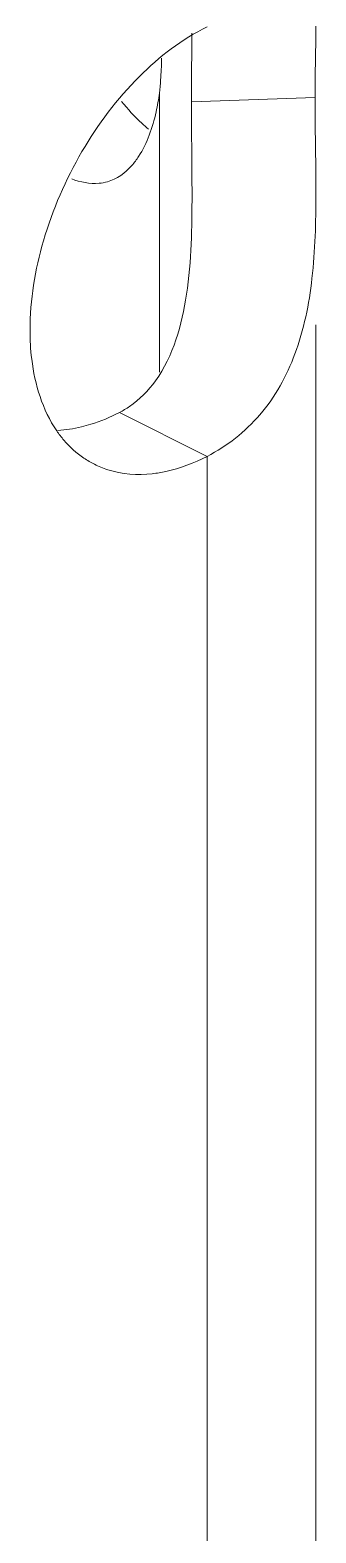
# Model space of a CAD drawing. Header units: millimetres. Extents: x 1177 to 4147, y 93 to 2194.
# Drawn here: x 3571.3 to 3573.73, y 1081.52 to 1094.25 of the extents above; entities that cross this region are included whole.
import ezdxf

# ---------------------------------------------------------------- set-up
doc = ezdxf.new("R2010")
doc.units = ezdxf.units.MM
doc.header["$LTSCALE"] = 0.1
doc.layers.get('0').update_dxf_attribs({"lineweight": 13})

# ---------------------------------------------------------------- blocks, each defined once
blk = doc.blocks.new('01')
for p, q in [((4032.137, 1141.511), (4032.137, 1144.888)), ((4032.525, 1144.785), (4034.021, 1144.837)), ((4034.032, 943.645), (4034.032, 1142.085)), ((4031.653, 1141.024), (4032.714, 1140.494)), ((4032.714, 943.19), (4032.714, 1140.494))]:
    blk.add_line(p, q)
for centre, radius, start, end in [((4027.635, 1145.377), 4.529, 355.8841, 358.0542), ((4027.143, 1145.396), 5.021, 358.0343, 359.0552), ((4028.262, 1145.332), 3.9, 353.4712, 355.8898), ((4032.015, 1141.571), 1.359, 214.4352, 220.5122), ((4031.86, 1141.414), 1.137, 235.8831, 243.3777)]:
    blk.add_arc(centre, radius, start, end)
for points, knots in [([(4032.714, 1145.69), (4032.41, 1145.542), (4031.828, 1145.092), (4031.156, 1144.195), (4030.697, 1143.143), (4030.571, 1142.385), (4030.571, 1142.02)], [0, 0, 0, 0, 0.229092, 0.487552, 0.752826, 1, 1, 1, 1]), ([(4032.525, 1144.785), (4032.525, 1144.86), (4032.526, 1145.136), (4032.53, 1145.412), (4032.531, 1145.613)], [0, 0, 0, 0, 0.272011, 1, 1, 1, 1]), ([(4034.021, 1144.837), (4034.021, 1144.921), (4034.023, 1145.208), (4034.032, 1145.495), (4034.032, 1145.697)], [0, 0, 0, 0, 0.294298, 1, 1, 1, 1]), ([(4032.137, 1144.888), (4032.127, 1144.812), (4032.081, 1144.547), (4031.99, 1144.284), (4031.885, 1144.122)], [0, 0, 0, 0, 0.284987, 1, 1, 1, 1]), ([(4032.007, 1144.452), (4031.979, 1144.475), (4031.861, 1144.579), (4031.755, 1144.695), (4031.679, 1144.788)], [0, 0, 0, 0, 0.233401, 1, 1, 1, 1]), ([(4032.532, 1143.668), (4032.532, 1143.766), (4032.53, 1144.138), (4032.525, 1144.51), (4032.525, 1144.785)], [0, 0, 0, 0, 0.261351, 1, 1, 1, 1]), ([(4034.032, 1143.668), (4034.032, 1143.77), (4034.029, 1144.159), (4034.021, 1144.549), (4034.021, 1144.837)], [0, 0, 0, 0, 0.260842, 1, 1, 1, 1]), ([(4031.885, 1144.122), (4031.861, 1144.084), (4031.764, 1143.953), (4031.622, 1143.849), (4031.508, 1143.816)], [0, 0, 0, 0, 0.277169, 1, 1, 1, 1]), ([(4031.508, 1143.816), (4031.475, 1143.807), (4031.33, 1143.78), (4031.18, 1143.811), (4031.076, 1143.851)], [0, 0, 0, 0, 0.235867, 1, 1, 1, 1]), ([(4032.09, 1141.408), (4032.307, 1141.708), (4032.521, 1142.493), (4032.532, 1143.263), (4032.532, 1143.668)], [0, 0, 0, 0, 0.477577, 1, 1, 1, 1]), ([(4032.714, 1140.494), (4032.956, 1140.617), (4033.405, 1140.971), (4033.832, 1141.746), (4034.015, 1142.673), (4034.032, 1143.327), (4034.032, 1143.668)], [0, 0, 0, 0, 0.224946, 0.459062, 0.717666, 1, 1, 1, 1]), ([(4030.571, 1142.02), (4030.571, 1141.903), (4030.594, 1141.482), (4030.721, 1141.055), (4030.894, 1140.803)], [0, 0, 0, 0, 0.277223, 1, 1, 1, 1]), ([(4031.653, 1141.024), (4031.696, 1141.046), (4031.863, 1141.147), (4032.004, 1141.289), (4032.09, 1141.408)], [0, 0, 0, 0, 0.24473, 1, 1, 1, 1]), ([(4031.193, 1140.85), (4031.231, 1140.86), (4031.39, 1140.903), (4031.542, 1140.967), (4031.653, 1141.024)], [0, 0, 0, 0, 0.240401, 1, 1, 1, 1]), ([(4032.051, 1140.284), (4032.106, 1140.29), (4032.335, 1140.329), (4032.556, 1140.413), (4032.714, 1140.494)], [0, 0, 0, 0, 0.236094, 1, 1, 1, 1]), ([(4031.351, 1140.398), (4031.402, 1140.372), (4031.624, 1140.281), (4031.872, 1140.264), (4032.051, 1140.284)], [0, 0, 0, 0, 0.24274, 1, 1, 1, 1])]:
    blk.add_open_spline(points, degree=3, knots=knots)
for points in [[(4030.906, 1140.807), (4031.003, 1140.812), (4031.099, 1140.828), (4031.193, 1140.85)], [(4030.982, 1140.689), (4031.052, 1140.607), (4031.133, 1140.533), (4031.222, 1140.473)]]:
    blk.add_open_spline(points, degree=3)

msp = doc.modelspace()

# ---------------------------------------------------------------- block references
at = {"xscale": 0.7, "yscale": 0.7, "zscale": 0.7}
msp.add_blockref('01', (749.903, 292.29), dxfattribs=at)

doc.saveas('drawing.dxf')
